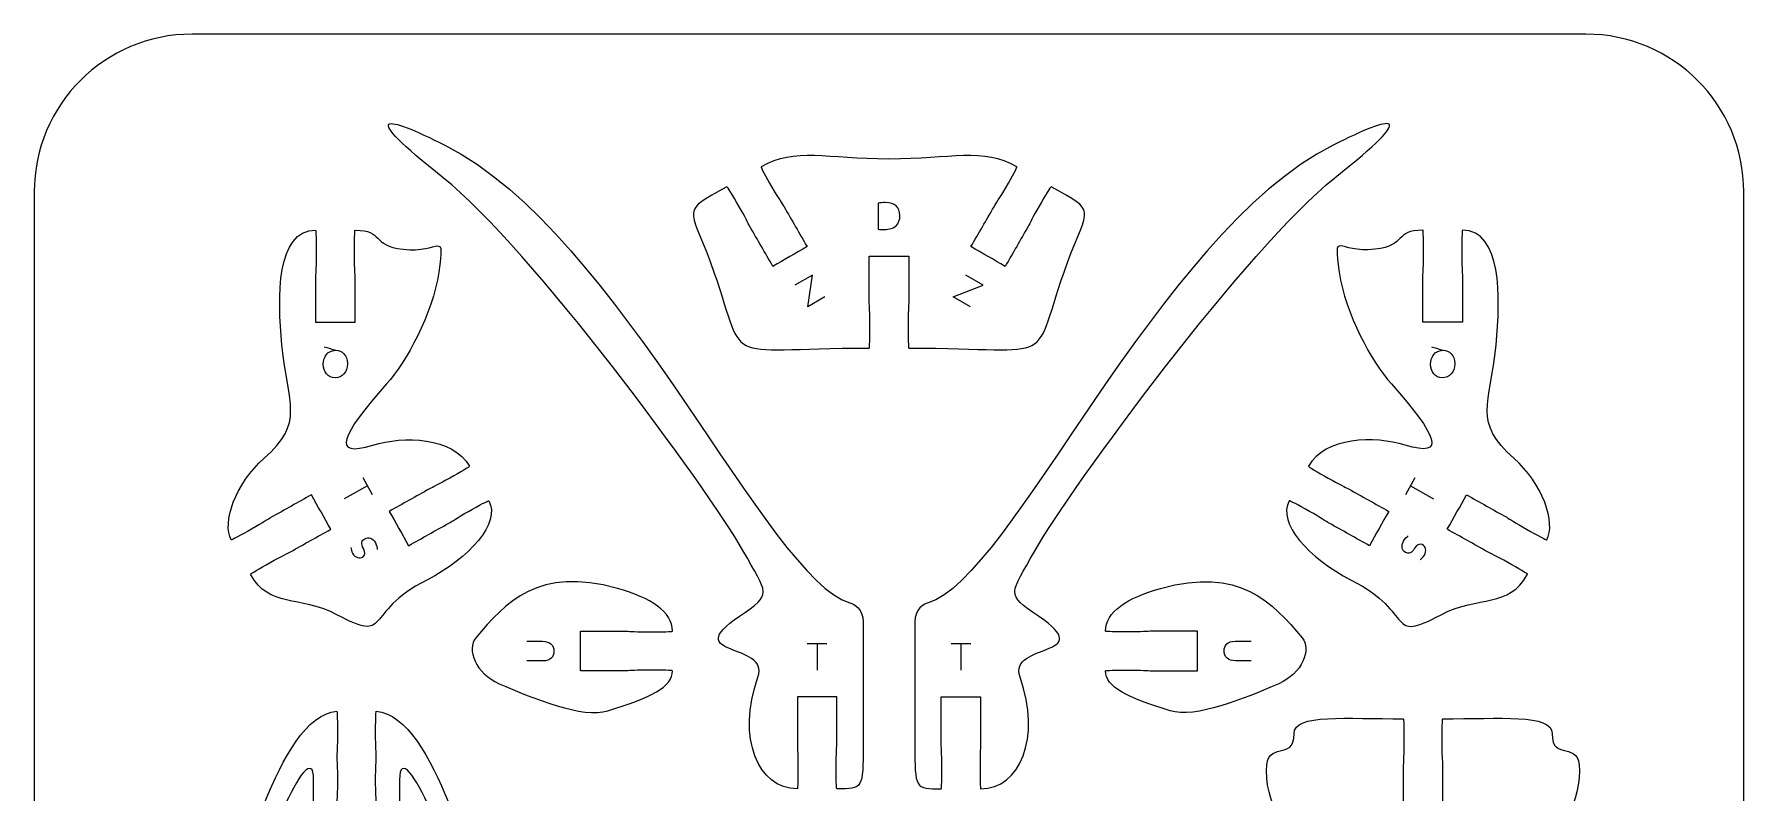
# Model space of a CAD drawing. Extents: x 5 to 405, y 10 to 230.
# Drawn here: x 140 to 270, y 172.3 to 230 of the extents above; entities that cross this region are included whole.
import ezdxf

# ---------------------------------------------------------------- set-up
doc = ezdxf.new("R2010")
doc.units = 0
doc.header["$MEASUREMENT"] = 0
doc.layers.add('DEFAULT', color=18, linetype='CONTINUOUS')

msp = doc.modelspace()

# ---------------------------------------------------------------- linework, layer by layer
at = {"layer": 'DEFAULT', "color": 18}
for points in [[(200.13, 210.01), (198.82, 209.26), (199.18, 211.66), (197.85, 210.9)], [(211.2, 209.25), (209.89, 210.01), (212.15, 210.9), (210.83, 211.66)], [(165.35, 195.64), (163.58, 194.65)], [(164.98, 196.29), (165.71, 194.98)], [(244.29, 194.98), (245.02, 196.29)], [(244.65, 195.64), (246.41, 194.65)], [(198.78, 183.65), (200.28, 183.65)], [(199.53, 183.65), (199.53, 181.63)], [(209.72, 183.65), (211.22, 183.65)], [(210.47, 183.65), (210.47, 181.63)]]:
    msp.add_lwpolyline(points, dxfattribs=at)
at = {"layer": 'DEFAULT', "color": 1}
for points, knots in [([(258, 10), (222.67, 10), (187.33, 10), (152, 10), (145.37, 10), (140, 15.37), (140, 22), (140, 87.33), (140, 152.67), (140, 218), (140, 224.63), (145.37, 230), (152, 230), (187.33, 230), (222.67, 230), (258, 230), (264.63, 230), (270, 224.63), (270, 218), (270, 152.67), (270, 87.33), (270, 22), (270, 15.37), (264.63, 10), (258, 10)], [0, 0, 0, 0, 300.472, 300.472, 300.472, 301.472, 301.472, 301.472, 857.062, 857.062, 857.062, 858.062, 858.062, 858.062, 1158.534, 1158.534, 1158.534, 1159.534, 1159.534, 1159.534, 1715.124, 1715.124, 1715.124, 1716.124, 1716.124, 1716.124, 1716.124]), ([(201.03, 172.6), (203.03, 172.6), (203.03, 172.6), (203.03, 175.93), (203.03, 179.05), (203.03, 182.17), (203.03, 185.29), (203.03, 186.28), (202.36, 186.65), (202.03, 186.74), (195.76, 188.5), (184.6, 214.82), (171.23, 221.56), (166.65, 223.87), (164.51, 224.3), (171.11, 219.07), (177.7, 213.84), (191.22, 195.46), (193.89, 190.73), (195.79, 187.36), (196.17, 187.44), (193.64, 185.73), (188.99, 182.57), (195.97, 183.78), (195.03, 181.1), (193.41, 176.45), (195.03, 172.6), (198.03, 172.6), (198.06, 172.6), (198.08, 173.38), (198.08, 174.35), (198.08, 175.31), (198.03, 175.83), (198.03, 176.1), (198.03, 177.26), (198.03, 178.43), (198.03, 179.6), (199.03, 179.6), (200.03, 179.6), (201.03, 179.6), (201.03, 178.43), (201.03, 177.26), (201.03, 176.1), (201.03, 175.83), (200.98, 175.31), (200.98, 174.35), (200.98, 173.38), (201, 172.6), (201.03, 172.6)], [1, 1, 1, 1, 2, 2, 2, 28.53, 28.53, 28.53, 29.53, 29.53, 29.53, 30.53, 30.53, 30.53, 31.53, 31.53, 31.53, 32.53, 32.53, 32.53, 33.53, 33.53, 33.53, 34.53, 34.53, 34.53, 35.53, 35.53, 35.53, 36.53, 36.53, 36.53, 37.53, 37.53, 37.53, 47.45, 47.45, 47.45, 55.95, 55.95, 55.95, 65.87, 65.87, 65.87, 66.87, 66.87, 66.87, 67.87, 67.87, 67.87, 67.87]), ([(208.97, 172.6), (206.97, 172.6), (206.97, 172.6), (206.97, 175.93), (206.97, 179.05), (206.97, 182.17), (206.97, 185.29), (206.97, 186.28), (207.64, 186.65), (207.97, 186.74), (214.24, 188.5), (225.4, 214.82), (238.77, 221.56), (243.35, 223.87), (245.49, 224.3), (238.89, 219.07), (232.3, 213.84), (218.78, 195.46), (216.11, 190.73), (214.21, 187.36), (213.83, 187.44), (216.36, 185.73), (221.01, 182.57), (214.03, 183.78), (214.97, 181.1), (216.59, 176.45), (214.97, 172.6), (211.97, 172.6), (211.94, 172.6), (211.92, 173.38), (211.92, 174.35), (211.92, 175.31), (211.97, 175.83), (211.97, 176.1), (211.97, 177.26), (211.97, 178.43), (211.97, 179.6), (210.97, 179.6), (209.97, 179.6), (208.97, 179.6), (208.97, 178.43), (208.97, 177.26), (208.97, 176.1), (208.97, 175.83), (209.02, 175.31), (209.02, 174.35), (209.02, 173.38), (209, 172.6), (208.97, 172.6)], [1, 1, 1, 1, 2, 2, 2, 28.53, 28.53, 28.53, 29.53, 29.53, 29.53, 30.53, 30.53, 30.53, 31.53, 31.53, 31.53, 32.53, 32.53, 32.53, 33.53, 33.53, 33.53, 34.53, 34.53, 34.53, 35.53, 35.53, 35.53, 36.53, 36.53, 36.53, 37.53, 37.53, 37.53, 47.45, 47.45, 47.45, 55.95, 55.95, 55.95, 65.87, 65.87, 65.87, 66.87, 66.87, 66.87, 67.87, 67.87, 67.87, 67.87]), ([(192.67, 218.4), (192.7, 218.4), (193.11, 217.74), (193.59, 216.91), (194.07, 216.08), (194.28, 215.61), (194.42, 215.37), (195, 214.36), (195.59, 213.35), (196.17, 212.34), (197.04, 212.84), (197.9, 213.34), (198.77, 213.84), (198.19, 214.85), (197.6, 215.86), (197.02, 216.87), (196.88, 217.11), (196.58, 217.53), (196.1, 218.36), (195.62, 219.2), (195.24, 219.89), (195.27, 219.9), (197.87, 221.4), (200.26, 220.5), (205, 220.5), (209.74, 220.5), (212.14, 221.4), (214.73, 219.9), (214.76, 219.89), (214.39, 219.2), (213.9, 218.36), (213.42, 217.53), (213.12, 217.11), (212.99, 216.87), (212.4, 215.86), (211.82, 214.85), (211.23, 213.84), (212.1, 213.34), (212.97, 212.84), (213.83, 212.34), (214.42, 213.35), (215, 214.36), (215.58, 215.37), (215.72, 215.61), (215.93, 216.08), (216.41, 216.91), (216.89, 217.74), (217.3, 218.4), (217.33, 218.4), (220.85, 216.39), (220.19, 217.03), (218.57, 212.62), (215.61, 204.51), (218.35, 206.12), (206.5, 206.12), (206.47, 206.12), (206.45, 206.91), (206.45, 207.87), (206.45, 208.84), (206.5, 209.35), (206.5, 209.62), (206.5, 210.79), (206.5, 211.95), (206.5, 213.12), (205.5, 213.12), (204.5, 213.12), (203.5, 213.12), (203.5, 211.95), (203.5, 210.79), (203.5, 209.62), (203.5, 209.35), (203.55, 208.84), (203.55, 207.87), (203.55, 206.91), (203.53, 206.12), (203.5, 206.12), (191.65, 206.12), (194.39, 204.51), (191.43, 212.62), (189.81, 217.03), (189.15, 216.39), (192.67, 218.4)], [1, 1, 1, 1, 2, 2, 2, 3, 3, 3, 12.924162, 12.924162, 12.924162, 21.431771, 21.431771, 21.431771, 31.355933, 31.355933, 31.355933, 32.355933, 32.355933, 32.355933, 33.355933, 33.355933, 33.355933, 34.355933, 34.355933, 34.355933, 35.355933, 35.355933, 35.355933, 36.355933, 36.355933, 36.355933, 37.355933, 37.355933, 37.355933, 47.280096, 47.280096, 47.280096, 55.787704, 55.787704, 55.787704, 65.706862, 65.706862, 65.706862, 66.706862, 66.706862, 66.706862, 67.706862, 67.706862, 67.706862, 68.706862, 68.706862, 68.706862, 69.706862, 69.706862, 69.706862, 70.706862, 70.706862, 70.706862, 71.706862, 71.706862, 71.706862, 81.626862, 81.626862, 81.626862, 90.126862, 90.126862, 90.126862, 100.046862, 100.046862, 100.046862, 101.046862, 101.046862, 101.046862, 102.046862, 102.046862, 102.046862, 103.046862, 103.046862, 103.046862, 104.046862, 104.046862, 104.046862, 104.046862]), ([(174.57, 194.51), (174.54, 194.53), (173.85, 194.17), (173.02, 193.7), (172.18, 193.22), (171.76, 192.93), (171.52, 192.8), (170.5, 192.23), (169.48, 191.66), (168.47, 191.09), (167.98, 191.96), (167.49, 192.83), (167, 193.7), (168.02, 194.27), (169.03, 194.84), (170.05, 195.41), (170.29, 195.55), (170.76, 195.75), (171.6, 196.23), (172.44, 196.7), (173.11, 197.1), (173.1, 197.13), (171.85, 199.35), (168.1, 199.47), (165.74, 198.74), (162.54, 197.76), (163.32, 199.46), (166.8, 203.4), (168.27, 205.06), (170.31, 208.7), (170.76, 211.89), (171.22, 215.23), (170.91, 213.3), (168.05, 213.64), (165.59, 213.93), (166.59, 215.09), (164.4, 215.09), (164.37, 215.09), (164.35, 214.3), (164.35, 213.34), (164.35, 212.37), (164.4, 211.86), (164.4, 211.59), (164.4, 210.42), (164.4, 209.26), (164.4, 208.09), (163.4, 208.09), (162.4, 208.09), (161.4, 208.09), (161.4, 209.26), (161.4, 210.42), (161.4, 211.59), (161.4, 211.86), (161.45, 212.37), (161.45, 213.34), (161.45, 214.29), (161.42, 215.07), (161.4, 215.09), (158.4, 215.09), (158.48, 210.03), (158.84, 206.36), (159.3, 201.78), (160.6, 200.47), (157.48, 197.74), (155.29, 195.82), (154.27, 192.8), (154.98, 191.53), (155.01, 191.52), (155.7, 191.88), (156.53, 192.35), (157.37, 192.82), (157.79, 193.11), (158.03, 193.25), (159.05, 193.82), (160.06, 194.39), (161.08, 194.96), (161.57, 194.09), (162.06, 193.22), (162.55, 192.34), (161.53, 191.77), (160.51, 191.2), (159.5, 190.63), (159.26, 190.5), (158.79, 190.29), (157.95, 189.82), (157.1, 189.34), (156.43, 188.94), (156.45, 188.92), (157.91, 186.3), (160.09, 187.37), (163.01, 185.84), (167.22, 183.62), (164.87, 185.94), (169.86, 188.48), (173.08, 190.12), (175.51, 192.83), (174.57, 194.51)], [1, 1, 1, 1, 2, 2, 2, 3, 3, 3, 12.915438, 12.915438, 12.915438, 21.415153, 21.415153, 21.415153, 31.337993, 31.337993, 31.337993, 32.337993, 32.337993, 32.337993, 33.337993, 33.337993, 33.337993, 34.337993, 34.337993, 34.337993, 35.337993, 35.337993, 35.337993, 36.337993, 36.337993, 36.337993, 37.337993, 37.337993, 37.337993, 38.337993, 38.337993, 38.337993, 39.337993, 39.337993, 39.337993, 40.337993, 40.337993, 40.337993, 50.263993, 50.263993, 50.263993, 58.760993, 58.760993, 58.760993, 68.672993, 68.672993, 68.672993, 69.672993, 69.672993, 69.672993, 70.672993, 70.672993, 70.672993, 71.672993, 71.672993, 71.672993, 72.672993, 72.672993, 72.672993, 73.672993, 73.672993, 73.672993, 74.672993, 74.672993, 74.672993, 75.672993, 75.672993, 75.672993, 85.582049, 85.582049, 85.582049, 94.080892, 94.080892, 94.080892, 103.998333, 103.998333, 103.998333, 104.998333, 104.998333, 104.998333, 105.998333, 105.998333, 105.998333, 106.998333, 106.998333, 106.998333, 107.998333, 107.998333, 107.998333, 108.998333, 108.998333, 108.998333, 108.998333]), ([(235.43, 194.51), (235.46, 194.53), (236.15, 194.17), (236.98, 193.7), (237.82, 193.22), (238.24, 192.93), (238.48, 192.8), (239.5, 192.23), (240.52, 191.66), (241.53, 191.09), (242.02, 191.96), (242.51, 192.83), (243, 193.7), (241.98, 194.27), (240.97, 194.84), (239.95, 195.41), (239.71, 195.55), (239.24, 195.75), (238.4, 196.23), (237.56, 196.7), (236.89, 197.1), (236.9, 197.13), (238.15, 199.35), (241.9, 199.47), (244.26, 198.74), (247.46, 197.76), (246.68, 199.46), (243.2, 203.4), (241.73, 205.06), (239.69, 208.7), (239.24, 211.89), (238.78, 215.23), (239.09, 213.3), (241.95, 213.64), (244.41, 213.93), (243.41, 215.09), (245.6, 215.09), (245.63, 215.09), (245.65, 214.3), (245.65, 213.34), (245.65, 212.37), (245.6, 211.86), (245.6, 211.59), (245.6, 210.42), (245.6, 209.26), (245.6, 208.09), (246.6, 208.09), (247.6, 208.09), (248.6, 208.09), (248.6, 209.26), (248.6, 210.42), (248.6, 211.59), (248.6, 211.86), (248.55, 212.37), (248.55, 213.34), (248.55, 214.29), (248.58, 215.07), (248.6, 215.09), (251.6, 215.09), (251.52, 210.03), (251.16, 206.36), (250.7, 201.78), (249.4, 200.47), (252.52, 197.74), (254.71, 195.82), (255.73, 192.8), (255.02, 191.53), (254.99, 191.52), (254.3, 191.88), (253.47, 192.35), (252.63, 192.82), (252.21, 193.11), (251.97, 193.25), (250.95, 193.82), (249.94, 194.39), (248.92, 194.96), (248.43, 194.09), (247.94, 193.22), (247.45, 192.34), (248.47, 191.77), (249.49, 191.2), (250.5, 190.63), (250.74, 190.5), (251.21, 190.29), (252.05, 189.82), (252.9, 189.34), (253.57, 188.94), (253.55, 188.92), (252.09, 186.3), (249.91, 187.37), (246.99, 185.84), (242.78, 183.62), (245.13, 185.94), (240.14, 188.48), (236.92, 190.12), (234.49, 192.83), (235.43, 194.51)], [1, 1, 1, 1, 2, 2, 2, 3, 3, 3, 12.915438, 12.915438, 12.915438, 21.415153, 21.415153, 21.415153, 31.337993, 31.337993, 31.337993, 32.337993, 32.337993, 32.337993, 33.337993, 33.337993, 33.337993, 34.337993, 34.337993, 34.337993, 35.337993, 35.337993, 35.337993, 36.337993, 36.337993, 36.337993, 37.337993, 37.337993, 37.337993, 38.337993, 38.337993, 38.337993, 39.337993, 39.337993, 39.337993, 40.337993, 40.337993, 40.337993, 50.263993, 50.263993, 50.263993, 58.760993, 58.760993, 58.760993, 68.672993, 68.672993, 68.672993, 69.672993, 69.672993, 69.672993, 70.672993, 70.672993, 70.672993, 71.672993, 71.672993, 71.672993, 72.672993, 72.672993, 72.672993, 73.672993, 73.672993, 73.672993, 74.672993, 74.672993, 74.672993, 75.672993, 75.672993, 75.672993, 85.582049, 85.582049, 85.582049, 94.080892, 94.080892, 94.080892, 103.998333, 103.998333, 103.998333, 104.998333, 104.998333, 104.998333, 105.998333, 105.998333, 105.998333, 106.998333, 106.998333, 106.998333, 107.998333, 107.998333, 107.998333, 108.998333, 108.998333, 108.998333, 108.998333]), ([(186.78, 181.63), (187.75, 181.63), (188.53, 181.6), (188.53, 181.58), (188.53, 180.33), (186.93, 179.56), (183.63, 178.53), (181.71, 177.93), (178, 179.45), (175.36, 180.59), (173.57, 181.37), (172.86, 183.22), (173.58, 184.08), (175.83, 186.78), (178.37, 189.52), (184.35, 187.84), (186.9, 187.12), (188.53, 186.08), (188.53, 184.58), (188.53, 184.55), (187.75, 184.53), (186.78, 184.53), (185.81, 184.53), (185.3, 184.58), (185.03, 184.58), (183.86, 184.58), (182.7, 184.58), (181.53, 184.58), (181.53, 183.58), (181.53, 182.58), (181.53, 181.58), (182.7, 181.58), (183.86, 181.58), (185.03, 181.58), (185.3, 181.58), (185.81, 181.63), (186.78, 181.63)], [1, 1, 1, 1, 2, 2, 2, 3, 3, 3, 4, 4, 4, 5, 5, 5, 6, 6, 6, 7, 7, 7, 8, 8, 8, 9, 9, 9, 18.92, 18.92, 18.92, 27.42, 27.42, 27.42, 37.34, 37.34, 37.34, 38.34, 38.34, 38.34, 38.34]), ([(223.22, 181.63), (222.25, 181.63), (221.47, 181.6), (221.47, 181.58), (221.47, 180.33), (223.07, 179.56), (226.37, 178.53), (228.29, 177.93), (232, 179.45), (234.64, 180.59), (236.43, 181.37), (237.14, 183.22), (236.42, 184.08), (234.17, 186.78), (231.63, 189.52), (225.65, 187.84), (223.1, 187.12), (221.47, 186.08), (221.47, 184.58), (221.47, 184.55), (222.25, 184.53), (223.22, 184.53), (224.19, 184.53), (224.7, 184.58), (224.97, 184.58), (226.14, 184.58), (227.3, 184.58), (228.47, 184.58), (228.47, 183.58), (228.47, 182.58), (228.47, 181.58), (227.3, 181.58), (226.14, 181.58), (224.97, 181.58), (224.7, 181.58), (224.19, 181.63), (223.22, 181.63)], [1, 1, 1, 1, 2, 2, 2, 3, 3, 3, 4, 4, 4, 5, 5, 5, 6, 6, 6, 7, 7, 7, 8, 8, 8, 9, 9, 9, 18.92, 18.92, 18.92, 27.42, 27.42, 27.42, 37.34, 37.34, 37.34, 38.34, 38.34, 38.34, 38.34]), ([(151.83, 136.91), (149.93, 136.91), (157.91, 120.14), (156.01, 120.14), (154.18, 120.14), (161.36, 107.74), (164.52, 107.74), (167.68, 107.74), (174.86, 120.14), (173.03, 120.14), (171.13, 120.14), (179.11, 136.91), (177.21, 136.91), (175.64, 136.91), (178.15, 151.18), (176.82, 151.18), (175.34, 151.18), (175.94, 164.95), (174.46, 164.95), (173.15, 164.95), (170.68, 178.11), (166.01, 178.5), (165.98, 178.41), (165.96, 177.67), (165.96, 176.76), (165.96, 175.8), (166.01, 175.28), (166.01, 175.01), (166.01, 174.74), (165.96, 174.23), (165.96, 173.26), (165.96, 172.3), (166.01, 171.78), (166.01, 171.51), (166.01, 171.24), (165.96, 170.73), (165.96, 169.76), (165.96, 168.8), (166.01, 168.28), (166.01, 168.01), (166.01, 167.74), (165.96, 167.23), (165.96, 166.26), (165.96, 165.3), (166.01, 164.79), (166.01, 164.51), (166.01, 164.24), (165.96, 163.73), (165.96, 162.76), (165.96, 161.8), (166.01, 161.29), (166.01, 161.01), (166.01, 160.74), (165.96, 160.21), (165.96, 159.21), (165.96, 158.22), (166.01, 157.69), (166.01, 157.42), (166.01, 157.14), (165.96, 156.61), (165.96, 155.62), (165.96, 154.63), (166.01, 154.1), (166.01, 153.82), (166.01, 153.54), (165.96, 153.02), (165.96, 152.02), (165.96, 151.03), (166.01, 150.5), (166.01, 150.22), (166.01, 149.94), (165.96, 149.42), (165.96, 148.42), (165.96, 147.43), (166.01, 146.91), (166.01, 146.63), (166.01, 145.46), (166.01, 144.29), (166.01, 143.13), (165.01, 143.13), (164.01, 143.13), (163.01, 143.13), (163.01, 144.29), (163.01, 145.46), (163.01, 146.63), (163.01, 146.91), (163.06, 147.43), (163.06, 148.42), (163.06, 149.42), (163.01, 149.94), (163.01, 150.22), (163.01, 150.5), (163.06, 151.03), (163.06, 152.02), (163.06, 153.02), (163.01, 153.54), (163.01, 153.82), (163.01, 154.1), (163.06, 154.63), (163.06, 155.62), (163.06, 156.61), (163.01, 157.14), (163.01, 157.42), (163.01, 157.69), (163.06, 158.22), (163.06, 159.21), (163.06, 160.21), (163.01, 160.74), (163.01, 161.01), (163.01, 161.29), (163.06, 161.8), (163.06, 162.76), (163.06, 163.73), (163.01, 164.24), (163.01, 164.51), (163.01, 164.79), (163.06, 165.3), (163.06, 166.26), (163.06, 167.23), (163.01, 167.74), (163.01, 168.01), (163.01, 168.28), (163.06, 168.8), (163.06, 169.76), (163.06, 170.73), (163.01, 171.24), (163.01, 171.51), (163.01, 171.78), (163.06, 172.3), (163.06, 173.26), (163.06, 174.23), (163.01, 174.74), (163.01, 175.01), (163.01, 175.28), (163.06, 175.8), (163.06, 176.76), (163.06, 177.67), (163.04, 178.41), (163.02, 178.5), (158.35, 178.1), (155.89, 164.95), (154.58, 164.95), (153.09, 164.95), (153.7, 151.18), (152.21, 151.18), (150.89, 151.18), (153.4, 136.91), (151.83, 136.91)], [1, 1, 1, 1, 2, 2, 2, 3, 3, 3, 4, 4, 4, 5, 5, 5, 6, 6, 6, 7, 7, 7, 8, 8, 8, 9, 9, 9, 10, 10, 10, 11, 11, 11, 12, 12, 12, 13, 13, 13, 14, 14, 14, 15, 15, 15, 16, 16, 16, 17, 17, 17, 18, 18, 18, 19, 19, 19, 20, 20, 20, 21, 21, 21, 22, 22, 22, 23, 23, 23, 24, 24, 24, 25, 25, 25, 26, 26, 26, 35.92, 35.92, 35.92, 44.42, 44.42, 44.42, 54.34, 54.34, 54.34, 55.34, 55.34, 55.34, 56.34, 56.34, 56.34, 57.34, 57.34, 57.34, 58.34, 58.34, 58.34, 59.34, 59.34, 59.34, 60.34, 60.34, 60.34, 61.34, 61.34, 61.34, 62.34, 62.34, 62.34, 63.34, 63.34, 63.34, 64.34, 64.34, 64.34, 65.34, 65.34, 65.34, 66.34, 66.34, 66.34, 67.34, 67.34, 67.34, 68.34, 68.34, 68.34, 69.34, 69.34, 69.34, 70.34, 70.34, 70.34, 71.34, 71.34, 71.34, 72.34, 72.34, 72.34, 73.34, 73.34, 73.34, 74.34, 74.34, 74.34, 75.34, 75.34, 75.34, 75.34]), ([(254.48, 154.2), (255.75, 154.2), (251.69, 160.8), (249.58, 163.11), (249.26, 163.46), (249.22, 163.91), (249.54, 164.05), (252.26, 165.04), (257.32, 166.36), (256.03, 168.21), (255.32, 169.23), (257.51, 170.79), (257.51, 173.99), (257.51, 176.44), (255.42, 174.57), (255.42, 176.81), (255.42, 178.31), (251.41, 177.92), (247.11, 177.92), (247.08, 177.92), (247.06, 177.14), (247.06, 176.17), (247.06, 175.2), (247.11, 174.69), (247.11, 174.42), (247.11, 173.25), (247.11, 172.09), (247.11, 170.92), (246.11, 170.92), (245.11, 170.92), (244.11, 170.92), (244.11, 172.09), (244.11, 173.25), (244.11, 174.42), (244.11, 174.69), (244.16, 175.2), (244.16, 176.17), (244.16, 177.14), (244.14, 177.92), (244.11, 177.92), (239.8, 177.92), (235.8, 178.31), (235.8, 176.81), (235.8, 174.57), (233.7, 176.44), (233.7, 173.99), (233.7, 170.79), (235.89, 169.23), (235.18, 168.21), (233.89, 166.36), (238.95, 165.04), (241.67, 164.05), (241.99, 163.91), (241.95, 163.46), (241.63, 163.11), (239.52, 160.8), (235.46, 154.2), (236.73, 154.2), (237.38, 154.2), (233.93, 137.43), (235.1, 137.43), (236.15, 137.43), (234.55, 123.16), (236.07, 123.16), (237.67, 123.16), (238.47, 109.39), (239.7, 109.39), (240.89, 109.39), (240.88, 105.42), (244.12, 105.28), (244.14, 105.37), (244.16, 106.12), (244.16, 107.03), (244.16, 107.99), (244.11, 108.5), (244.11, 108.78), (244.11, 109.05), (244.16, 109.56), (244.16, 110.53), (244.16, 111.49), (244.11, 112), (244.11, 112.28), (244.11, 112.55), (244.16, 113.06), (244.16, 114.03), (244.16, 114.99), (244.11, 115.5), (244.11, 115.78), (244.11, 116.05), (244.16, 116.56), (244.16, 117.53), (244.16, 118.49), (244.11, 119), (244.11, 119.28), (244.11, 119.55), (244.16, 120.06), (244.16, 121.03), (244.16, 121.99), (244.11, 122.5), (244.11, 122.77), (244.11, 123.06), (244.16, 123.58), (244.16, 124.57), (244.16, 125.57), (244.11, 126.09), (244.11, 126.37), (244.11, 126.65), (244.16, 127.18), (244.16, 128.17), (244.16, 129.16), (244.11, 129.69), (244.11, 129.97), (244.11, 131.51), (244.11, 133.06), (244.11, 134.6), (245.11, 134.6), (246.11, 134.6), (247.11, 134.6), (247.11, 133.06), (247.11, 131.51), (247.11, 129.97), (247.11, 129.69), (247.06, 129.16), (247.06, 128.17), (247.06, 127.18), (247.11, 126.65), (247.11, 126.37), (247.11, 126.09), (247.06, 125.57), (247.06, 124.57), (247.06, 123.58), (247.11, 123.06), (247.11, 122.77), (247.11, 122.5), (247.06, 121.99), (247.06, 121.03), (247.06, 120.06), (247.11, 119.55), (247.11, 119.28), (247.11, 119), (247.06, 118.49), (247.06, 117.53), (247.06, 116.56), (247.11, 116.05), (247.11, 115.78), (247.11, 115.5), (247.06, 114.99), (247.06, 114.03), (247.06, 113.06), (247.11, 112.55), (247.11, 112.28), (247.11, 112), (247.06, 111.49), (247.06, 110.53), (247.06, 109.56), (247.11, 109.05), (247.11, 108.78), (247.11, 108.5), (247.06, 107.99), (247.06, 107.03), (247.06, 106.12), (247.08, 105.38), (247.11, 105.28), (250.34, 105.44), (250.32, 109.39), (251.51, 109.39), (252.73, 109.39), (253.53, 123.16), (255.14, 123.16), (256.66, 123.16), (255.06, 137.43), (256.11, 137.43), (257.28, 137.43), (253.82, 154.2), (254.48, 154.2)], [1, 1, 1, 1, 2, 2, 2, 3, 3, 3, 4, 4, 4, 5, 5, 5, 6, 6, 6, 7, 7, 7, 8, 8, 8, 9, 9, 9, 18.92, 18.92, 18.92, 27.42, 27.42, 27.42, 37.34, 37.34, 37.34, 38.34, 38.34, 38.34, 39.34, 39.34, 39.34, 40.34, 40.34, 40.34, 41.34, 41.34, 41.34, 42.34, 42.34, 42.34, 43.34, 43.34, 43.34, 44.34, 44.34, 44.34, 45.34, 45.34, 45.34, 46.34, 46.34, 46.34, 47.34, 47.34, 47.34, 48.34, 48.34, 48.34, 49.34, 49.34, 49.34, 50.34, 50.34, 50.34, 51.34, 51.34, 51.34, 52.34, 52.34, 52.34, 53.34, 53.34, 53.34, 54.34, 54.34, 54.34, 55.34, 55.34, 55.34, 56.34, 56.34, 56.34, 57.34, 57.34, 57.34, 58.34, 58.34, 58.34, 59.34, 59.34, 59.34, 60.34, 60.34, 60.34, 61.34, 61.34, 61.34, 62.34, 62.34, 62.34, 63.34, 63.34, 63.34, 76.460004, 76.460004, 76.460004, 84.960004, 84.960004, 84.960004, 98.080008, 98.080008, 98.080008, 99.080008, 99.080008, 99.080008, 100.080008, 100.080008, 100.080008, 101.080008, 101.080008, 101.080008, 102.080008, 102.080008, 102.080008, 103.080008, 103.080008, 103.080008, 104.080008, 104.080008, 104.080008, 105.080008, 105.080008, 105.080008, 106.080008, 106.080008, 106.080008, 107.080008, 107.080008, 107.080008, 108.080008, 108.080008, 108.080008, 109.080008, 109.080008, 109.080008, 110.080008, 110.080008, 110.080008, 111.080008, 111.080008, 111.080008, 112.080008, 112.080008, 112.080008, 113.080008, 113.080008, 113.080008, 114.080008, 114.080008, 114.080008, 115.080008, 115.080008, 115.080008, 116.080008, 116.080008, 116.080008, 116.080008]), ([(161.25, 173.27), (161.25, 170.28), (161.25, 167.29), (161.25, 164.3), (161.25, 163.07), (158.84, 163.35), (157.63, 164.62), (156.23, 166.08), (161.25, 177.34), (161.25, 173.27)], [1, 1, 1, 1, 26.42, 26.42, 26.42, 27.42, 27.42, 27.42, 28.42, 28.42, 28.42, 28.42]), ([(167.78, 173.27), (167.78, 177.34), (172.79, 166.08), (171.39, 164.62), (170.18, 163.35), (167.78, 163.07), (167.78, 164.3), (167.78, 167.29), (167.78, 170.28), (167.78, 173.27)], [25.42, 25.42, 25.42, 25.42, 26.42, 26.42, 26.42, 27.42, 27.42, 27.42, 52.84, 52.84, 52.84, 52.84])]:
    msp.add_open_spline(points, degree=3, knots=knots, dxfattribs=at)
at = {"layer": 'DEFAULT', "color": 18}
for points, knots in [([(204.17, 217.15), (204.33, 217.17), (204.52, 217.19), (204.72, 217.19), (205.1, 217.19), (205.37, 217.1), (205.54, 216.94), (205.72, 216.77), (205.83, 216.54), (205.83, 216.21), (205.83, 215.88), (205.73, 215.61), (205.54, 215.43), (205.35, 215.24), (205.04, 215.14), (204.64, 215.14), (204.46, 215.14), (204.3, 215.15), (204.17, 215.16), (204.17, 215.82), (204.17, 216.49), (204.17, 217.15)], [0, 0, 0, 0, 1, 1, 1, 2, 2, 2, 3, 3, 3, 4, 4, 4, 5, 5, 5, 6, 6, 6, 11.635, 11.635, 11.635, 11.635]), ([(162.04, 206.22), (162.31, 206.15), (162.58, 206.07), (162.81, 205.99), (162.85, 205.97), (162.89, 205.96), (162.93, 205.96), (163.41, 205.94), (163.82, 205.59), (163.82, 204.94), (163.82, 204.29), (163.43, 203.87), (162.88, 203.87), (162.33, 203.87), (161.98, 204.3), (161.98, 204.89), (161.98, 205.41), (162.29, 205.78), (162.52, 205.87), (162.75, 205.95), (162.9, 205.96), (162.9, 205.96)], [0, 0, 0, 0, 1, 1, 1, 2, 2, 2, 3, 3, 3, 4, 4, 4, 5, 5, 5, 6, 6, 6, 7, 7, 7, 7]), ([(246.24, 206.22), (246.51, 206.15), (246.78, 206.07), (247.01, 205.99), (247.05, 205.97), (247.1, 205.96), (247.13, 205.96), (247.61, 205.94), (248.02, 205.59), (248.02, 204.94), (248.02, 204.29), (247.63, 203.87), (247.08, 203.87), (246.53, 203.87), (246.18, 204.3), (246.18, 204.89), (246.18, 205.41), (246.49, 205.78), (246.72, 205.87), (246.95, 205.95), (247.1, 205.96), (247.1, 205.96)], [0, 0, 0, 0, 1, 1, 1, 2, 2, 2, 3, 3, 3, 4, 4, 4, 5, 5, 5, 6, 6, 6, 7, 7, 7, 7]), ([(164.09, 190.96), (164.09, 190.84), (164.12, 190.67), (164.21, 190.51), (164.4, 190.17), (164.73, 190.08), (164.98, 190.23), (165.17, 190.33), (165.18, 190.63), (165.04, 190.87), (164.83, 191.25), (164.9, 191.49), (165.14, 191.62), (165.42, 191.78), (165.74, 191.67), (165.95, 191.3), (166.05, 191.12), (166.1, 190.94), (166.09, 190.79)], [0, 0, 0, 0, 1, 1, 1, 2, 2, 2, 3, 3, 3, 4, 4, 4, 5, 5, 5, 6, 6, 6, 6]), ([(245.39, 190.03), (245.49, 190.09), (245.62, 190.21), (245.71, 190.37), (245.9, 190.71), (245.81, 191.03), (245.55, 191.18), (245.36, 191.28), (245.1, 191.13), (244.97, 190.89), (244.76, 190.51), (244.51, 190.45), (244.28, 190.58), (244, 190.74), (243.92, 191.07), (244.13, 191.44), (244.23, 191.62), (244.36, 191.76), (244.49, 191.83)], [0, 0, 0, 0, 1, 1, 1, 2, 2, 2, 3, 3, 3, 4, 4, 4, 5, 5, 5, 6, 6, 6, 6]), ([(177.46, 183.82), (177.85, 183.82), (178.25, 183.82), (178.64, 183.82), (179.26, 183.82), (179.52, 183.49), (179.52, 183.06), (179.52, 182.64), (179.28, 182.33), (178.65, 182.33), (178.26, 182.33), (177.86, 182.33), (177.46, 182.33)], [0, 0, 0, 0, 3.34, 3.34, 3.34, 4.34, 4.34, 4.34, 5.34, 5.34, 5.34, 8.714, 8.714, 8.714, 8.714]), ([(232.54, 182.33), (232.15, 182.33), (231.75, 182.33), (231.36, 182.33), (230.74, 182.33), (230.48, 182.66), (230.48, 183.09), (230.48, 183.51), (230.72, 183.82), (231.35, 183.82), (231.74, 183.82), (232.14, 183.82), (232.54, 183.82)], [0, 0, 0, 0, 3.34, 3.34, 3.34, 4.34, 4.34, 4.34, 5.34, 5.34, 5.34, 8.714, 8.714, 8.714, 8.714])]:
    msp.add_open_spline(points, degree=3, knots=knots, dxfattribs=at)

doc.saveas('drawing.dxf')
